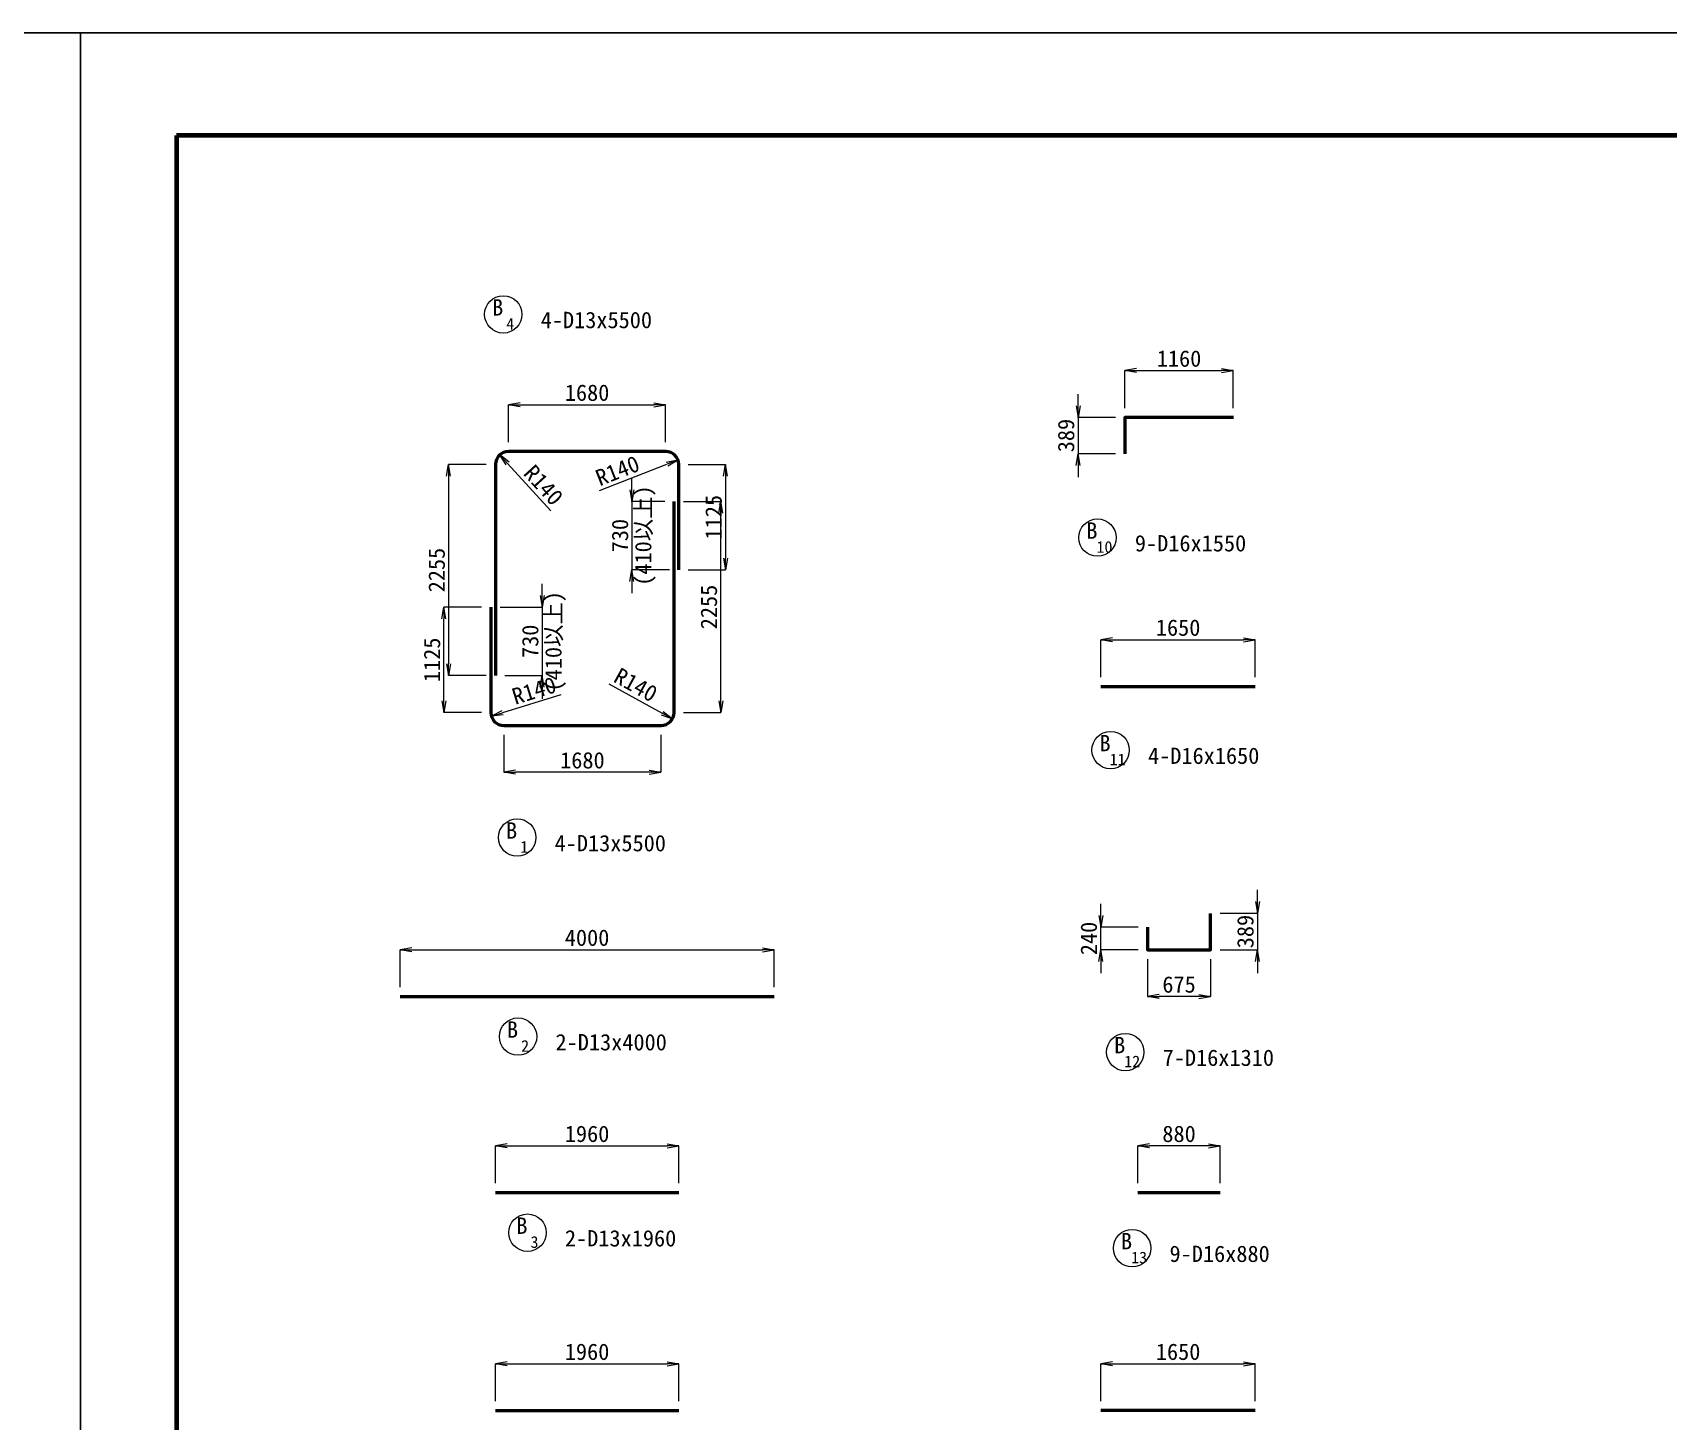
# Model space of a CAD drawing. Header units: millimetres. Extents: x 169470 to 758170, y -17820 to 11880.
# Drawn here: x 547407 to 564894, y -2966 to 11880 of the extents above; entities that cross this region are included whole.
import ezdxf
from ezdxf.enums import TextEntityAlignment as Align

# ---------------------------------------------------------------- set-up
doc = ezdxf.new("R2010")
doc.units = ezdxf.units.MM
doc.header["$LTSCALE"] = 50
doc.header["$PDSIZE"] = 300
doc.layers.get('Defpoints').update_dxf_attribs({"color": 151})
for name, color, linetype, lineweight in [('D-STR', 1, 'Continuous', 50), ('D-STR-DIM', 7, 'Continuous', 13), ('D-STR-TXT', 7, 'Continuous', 13), ('D-TTL', 2, 'Continuous', 140)]:
    doc.layers.add(name, color=color, linetype=linetype, lineweight=lineweight)
doc.styles.add('MS ゴシック', font='MS Gothic.ttf')
doc.styles.add('YOKO_GOTHIC', font='MS Gothic.ttf')
doc.dimstyles.new('DIM-50', dxfattribs={"dimscale": 50, "dimtxt": 3.5, "dimasz": 2.5, "dimexe": 0, "dimexo": 2, "dimgap": 0.8, "dimtad": 1, "dimdec": 0, "dimzin": 1, "dimdsep": 46, "dimtxsty": 'MS ゴシック', "dimblk": 'OPEN', "dimcen": 0.1, "dimclrd": 256, "dimclre": 256, "dimclrt": 256, "dimaunit": 1, "dimadec": 3, "dimazin": 0, "dimtfac": 1, "dimtdec": 0, "dimtix": 1, "dimtmove": 2, "dimatfit": 3, "dimldrblk": 'OPEN', "dimfxl": 1, "dimlwd": -1, "dimlwe": -1, "dimarcsym": 2})

# ---------------------------------------------------------------- blocks, each defined once
blk = doc.blocks.new('_Open')
at = {"color": 0, "linetype": 'ByBlock', "lineweight": -2}
for p, q in [((-1, 0.17), (0, 0)), ((-1, -0.17), (0, 0)), ((0, 0), (-1, 0))]:
    blk.add_line(p, q, dxfattribs=at)
blk = doc.blocks.new('*D2026')
at = {"layer": 'D-STR-DIM', "ltscale": 1500, "transparency": 16777216}
for p, q in [((552494, 7503), (552494, 7903)), ((552619, 7903), (554049, 7903)), ((554174, 7503), (554174, 7903))]:
    blk.add_line(p, q, dxfattribs=at)
at = {"layer": 'Defpoints', "color": 0, "ltscale": 1500, "transparency": 16777216}
for p in [(554174, 7903), (552494, 7403), (554174, 7403)]:
    blk.add_point(p, dxfattribs=at)
at = {"layer": 'D-STR-DIM', "ltscale": 1500, "transparency": 16777216, "xscale": 125, "yscale": 125, "zscale": 125, "rotation": 180}
blk.add_blockref('_Open', (552494, 7903), dxfattribs=at)
at = {"layer": 'D-STR-DIM', "ltscale": 1500, "transparency": 16777216, "xscale": 125, "yscale": 125, "zscale": 125}
blk.add_blockref('_Open', (554174, 7903), dxfattribs=at)
at = {"layer": 'D-STR-DIM', "ltscale": 1500, "transparency": 16777216, "insert": (553334, 8030), "char_height": 175, "attachment_point": 5, "style": 'MS ゴシック'}
blk.add_mtext('1680', dxfattribs=at)
blk = doc.blocks.new('*D2027')
at = {"layer": 'D-STR-DIM', "ltscale": 1500, "transparency": 16777216}
for p, q in [((552254, 7263), (551854, 7263)), ((551854, 7138), (551854, 5133)), ((552254, 5008), (551854, 5008))]:
    blk.add_line(p, q, dxfattribs=at)
at = {"layer": 'Defpoints', "color": 0, "ltscale": 1500, "transparency": 16777216}
for p in [(552354, 7263), (551854, 5008), (552354, 5008)]:
    blk.add_point(p, dxfattribs=at)
at = {"layer": 'D-STR-DIM', "ltscale": 1500, "transparency": 16777216, "xscale": 125, "yscale": 125, "zscale": 125}
for p, rotation in [((551854, 7263), 90), ((551854, 5008), 270)]:
    blk.add_blockref('_Open', p, dxfattribs=dict(at, rotation=rotation))
at = {"layer": 'D-STR-DIM', "ltscale": 1500, "transparency": 16777216, "insert": (551727, 6135), "char_height": 175, "attachment_point": 5, "rotation": 90, "style": 'MS ゴシック'}
blk.add_mtext('2255', dxfattribs=at)
blk = doc.blocks.new('*D2028')
at = {"layer": 'D-STR-DIM', "ltscale": 1500, "transparency": 16777216}
for p, q in [((554414, 7263), (554814, 7263)), ((554814, 7138), (554814, 6263)), ((554414, 6138), (554814, 6138))]:
    blk.add_line(p, q, dxfattribs=at)
at = {"layer": 'Defpoints', "color": 0, "ltscale": 1500, "transparency": 16777216}
for p in [(554314, 7263), (554314, 6138), (554814, 6138)]:
    blk.add_point(p, dxfattribs=at)
at = {"layer": 'D-STR-DIM', "ltscale": 1500, "transparency": 16777216, "xscale": 125, "yscale": 125, "zscale": 125}
for p, rotation in [((554814, 7263), 90), ((554814, 6138), 270)]:
    blk.add_blockref('_Open', p, dxfattribs=dict(at, rotation=rotation))
at = {"layer": 'D-STR-DIM', "ltscale": 1500, "transparency": 16777216, "insert": (554687, 6700), "char_height": 175, "attachment_point": 5, "rotation": 90, "style": 'MS ゴシック'}
blk.add_mtext('1125', dxfattribs=at)
blk = doc.blocks.new('*D2031')
at = {"layer": 'D-STR-DIM', "ltscale": 1500, "transparency": 16777216}
for p, q in [((552854, 5863), (552854, 5988)), ((552404, 5738), (552854, 5738)), ((552854, 5738), (552854, 5008)), ((552454, 5008), (552854, 5008)), ((552854, 4883), (552854, 4758))]:
    blk.add_line(p, q, dxfattribs=at)
at = {"layer": 'Defpoints', "color": 0, "ltscale": 1500, "transparency": 16777216}
for p in [(552304, 5738), (552354, 5008), (552854, 5008)]:
    blk.add_point(p, dxfattribs=at)
at = {"layer": 'D-STR-DIM', "ltscale": 1500, "transparency": 16777216, "xscale": 125, "yscale": 125, "zscale": 125}
for p, rotation in [((552854, 5738), 270), ((552854, 5008), 90)]:
    blk.add_blockref('_Open', p, dxfattribs=dict(at, rotation=rotation))
at = {"layer": 'D-STR-DIM', "ltscale": 1500, "transparency": 16777216, "char_height": 175, "attachment_point": 5, "rotation": 90, "style": 'MS ゴシック'}
for s, insert in [('{\\A1;\\C7;(410以上)}', (552997, 5373)), ('730', (552727, 5373))]:
    blk.add_mtext(s, dxfattribs=dict(at, insert=insert))
blk = doc.blocks.new('*D2032')
at = {"layer": 'D-STR-DIM', "ltscale": 1500, "transparency": 16777216}
for p, q in [((553814, 6993), (553814, 7118)), ((554164, 6868), (553814, 6868)), ((553814, 6868), (553814, 6138)), ((554214, 6138), (553814, 6138)), ((553814, 6013), (553814, 5888))]:
    blk.add_line(p, q, dxfattribs=at)
at = {"layer": 'Defpoints', "color": 0, "ltscale": 1500, "transparency": 16777216}
for p in [(554264, 6868), (553814, 6138), (554314, 6138)]:
    blk.add_point(p, dxfattribs=at)
at = {"layer": 'D-STR-DIM', "ltscale": 1500, "transparency": 16777216, "xscale": 125, "yscale": 125, "zscale": 125}
for p, rotation in [((553814, 6868), 270), ((553814, 6138), 90)]:
    blk.add_blockref('_Open', p, dxfattribs=dict(at, rotation=rotation))
at = {"layer": 'D-STR-DIM', "ltscale": 1500, "transparency": 16777216, "char_height": 175, "attachment_point": 5, "rotation": 90, "style": 'MS ゴシック'}
for s, insert in [('(410{\\A1;\\C7;以上})', (553957, 6503)), ('730', (553687, 6503))]:
    blk.add_mtext(s, dxfattribs=dict(at, insert=insert))
blk = doc.blocks.new('*D2033')
at = {"layer": 'D-STR-DIM', "ltscale": 1500, "transparency": 16777216}
for p, q in [((554364, 6868), (554764, 6868)), ((554764, 4738), (554764, 6743)), ((554364, 4613), (554764, 4613))]:
    blk.add_line(p, q, dxfattribs=at)
at = {"layer": 'Defpoints', "color": 0, "ltscale": 1500, "transparency": 16777216}
for p in [(554264, 6868), (554764, 6868), (554264, 4613)]:
    blk.add_point(p, dxfattribs=at)
at = {"layer": 'D-STR-DIM', "ltscale": 1500, "transparency": 16777216, "xscale": 125, "yscale": 125, "zscale": 125}
for p, rotation in [((554764, 6868), 90), ((554764, 4613), 270)]:
    blk.add_blockref('_Open', p, dxfattribs=dict(at, rotation=rotation))
at = {"layer": 'D-STR-DIM', "ltscale": 1500, "transparency": 16777216, "insert": (554637, 5740), "char_height": 175, "attachment_point": 5, "rotation": 90, "style": 'MS ゴシック'}
blk.add_mtext('2255', dxfattribs=at)
blk = doc.blocks.new('*D2034')
at = {"layer": 'D-STR-DIM', "ltscale": 1500, "transparency": 16777216}
for p, q in [((552444, 4373), (552444, 3973)), ((554124, 4373), (554124, 3973)), ((553999, 3973), (552569, 3973))]:
    blk.add_line(p, q, dxfattribs=at)
at = {"layer": 'Defpoints', "color": 0, "ltscale": 1500, "transparency": 16777216}
for p in [(552444, 4473), (554124, 4473), (552444, 3973)]:
    blk.add_point(p, dxfattribs=at)
at = {"layer": 'D-STR-DIM', "ltscale": 1500, "transparency": 16777216, "xscale": 125, "yscale": 125, "zscale": 125, "rotation": 180}
blk.add_blockref('_Open', (552444, 3973), dxfattribs=at)
at = {"layer": 'D-STR-DIM', "ltscale": 1500, "transparency": 16777216, "xscale": 125, "yscale": 125, "zscale": 125}
blk.add_blockref('_Open', (554124, 3973), dxfattribs=at)
at = {"layer": 'D-STR-DIM', "ltscale": 1500, "transparency": 16777216, "insert": (553284, 4100), "char_height": 175, "attachment_point": 5, "style": 'MS ゴシック'}
blk.add_mtext('1680', dxfattribs=at)
blk = doc.blocks.new('*D2035')
at = {"layer": 'D-STR-DIM', "ltscale": 1500, "transparency": 16777216}
for p, q in [((552204, 5738), (551804, 5738)), ((551804, 4738), (551804, 5613)), ((552204, 4613), (551804, 4613))]:
    blk.add_line(p, q, dxfattribs=at)
at = {"layer": 'Defpoints', "color": 0, "ltscale": 1500, "transparency": 16777216}
for p in [(551804, 5738), (552304, 5738), (552304, 4613)]:
    blk.add_point(p, dxfattribs=at)
at = {"layer": 'D-STR-DIM', "ltscale": 1500, "transparency": 16777216, "xscale": 125, "yscale": 125, "zscale": 125}
for p, rotation in [((551804, 5738), 90), ((551804, 4613), 270)]:
    blk.add_blockref('_Open', p, dxfattribs=dict(at, rotation=rotation))
at = {"layer": 'D-STR-DIM', "ltscale": 1500, "transparency": 16777216, "insert": (551677, 5175), "char_height": 175, "attachment_point": 5, "rotation": 90, "style": 'MS ゴシック'}
blk.add_mtext('1125', dxfattribs=at)
blk = doc.blocks.new('*D2010')
at = {"layer": 'D-STR-DIM', "ltscale": 1500, "transparency": 16777216}
for p, q in [((551334, 1676), (551334, 2076)), ((551459, 2076), (555209, 2076)), ((555334, 1676), (555334, 2076))]:
    blk.add_line(p, q, dxfattribs=at)
at = {"layer": 'Defpoints', "color": 0, "ltscale": 1500, "transparency": 16777216}
for p in [(555334, 2076), (551334, 1576), (555334, 1576)]:
    blk.add_point(p, dxfattribs=at)
at = {"layer": 'D-STR-DIM', "ltscale": 1500, "transparency": 16777216, "xscale": 125, "yscale": 125, "zscale": 125, "rotation": 180}
blk.add_blockref('_Open', (551334, 2076), dxfattribs=at)
at = {"layer": 'D-STR-DIM', "ltscale": 1500, "transparency": 16777216, "xscale": 125, "yscale": 125, "zscale": 125}
blk.add_blockref('_Open', (555334, 2076), dxfattribs=at)
at = {"layer": 'D-STR-DIM', "ltscale": 1500, "transparency": 16777216, "insert": (553334, 2203), "char_height": 175, "attachment_point": 5, "style": 'MS ゴシック'}
blk.add_mtext('4000', dxfattribs=at)
blk = doc.blocks.new('*D2011')
at = {"layer": 'D-STR-DIM', "ltscale": 1500, "transparency": 16777216}
for p, q in [((552354, -2752), (552354, -2352)), ((552479, -2352), (554189, -2352)), ((554314, -2752), (554314, -2352))]:
    blk.add_line(p, q, dxfattribs=at)
at = {"layer": 'Defpoints', "color": 0, "ltscale": 1500, "transparency": 16777216}
for p in [(554314, -2352), (552354, -2852), (554314, -2852)]:
    blk.add_point(p, dxfattribs=at)
at = {"layer": 'D-STR-DIM', "ltscale": 1500, "transparency": 16777216, "xscale": 125, "yscale": 125, "zscale": 125, "rotation": 180}
blk.add_blockref('_Open', (552354, -2352), dxfattribs=at)
at = {"layer": 'D-STR-DIM', "ltscale": 1500, "transparency": 16777216, "xscale": 125, "yscale": 125, "zscale": 125}
blk.add_blockref('_Open', (554314, -2352), dxfattribs=at)
at = {"layer": 'D-STR-DIM', "ltscale": 1500, "transparency": 16777216, "insert": (553334, -2224), "char_height": 175, "attachment_point": 5, "style": 'MS ゴシック'}
blk.add_mtext('1960', dxfattribs=at)
blk = doc.blocks.new('*D2012')
at = {"layer": 'D-STR-DIM', "ltscale": 1500, "transparency": 16777216}
for p, q in [((552354, -421), (552354, -21)), ((552479, -21), (554189, -21)), ((554314, -421), (554314, -21))]:
    blk.add_line(p, q, dxfattribs=at)
at = {"layer": 'Defpoints', "color": 0, "ltscale": 1500, "transparency": 16777216}
for p in [(554314, -21), (552354, -521), (554314, -521)]:
    blk.add_point(p, dxfattribs=at)
at = {"layer": 'D-STR-DIM', "ltscale": 1500, "transparency": 16777216, "xscale": 125, "yscale": 125, "zscale": 125, "rotation": 180}
blk.add_blockref('_Open', (552354, -21), dxfattribs=at)
at = {"layer": 'D-STR-DIM', "ltscale": 1500, "transparency": 16777216, "xscale": 125, "yscale": 125, "zscale": 125}
blk.add_blockref('_Open', (554314, -21), dxfattribs=at)
at = {"layer": 'D-STR-DIM', "ltscale": 1500, "transparency": 16777216, "insert": (553334, 106), "char_height": 175, "attachment_point": 5, "style": 'MS ゴシック'}
blk.add_mtext('1960', dxfattribs=at)
blk = doc.blocks.new('*D2018')
at = {"layer": 'D-STR-DIM', "ltscale": 1500, "transparency": 16777216}
for p, q in [((559083, 7867), (559083, 8267)), ((559208, 8267), (560118, 8267)), ((560243, 7867), (560243, 8267))]:
    blk.add_line(p, q, dxfattribs=at)
at = {"layer": 'Defpoints', "color": 0, "ltscale": 1500, "transparency": 16777216}
for p in [(560243, 8267), (559083, 7767), (560243, 7767)]:
    blk.add_point(p, dxfattribs=at)
at = {"layer": 'D-STR-DIM', "ltscale": 1500, "transparency": 16777216, "xscale": 125, "yscale": 125, "zscale": 125, "rotation": 180}
blk.add_blockref('_Open', (559083, 8267), dxfattribs=at)
at = {"layer": 'D-STR-DIM', "ltscale": 1500, "transparency": 16777216, "xscale": 125, "yscale": 125, "zscale": 125}
blk.add_blockref('_Open', (560243, 8267), dxfattribs=at)
at = {"layer": 'D-STR-DIM', "ltscale": 1500, "transparency": 16777216, "insert": (559663, 8395), "char_height": 175, "attachment_point": 5, "style": 'MS ゴシック'}
blk.add_mtext('1160', dxfattribs=at)
blk = doc.blocks.new('*D2019')
at = {"layer": 'D-STR-DIM', "ltscale": 1500, "transparency": 16777216}
for p, q in [((558583, 7892), (558583, 8017)), ((558983, 7767), (558583, 7767)), ((558583, 7767), (558583, 7378)), ((558983, 7378), (558583, 7378)), ((558583, 7253), (558583, 7128))]:
    blk.add_line(p, q, dxfattribs=at)
at = {"layer": 'Defpoints', "color": 0, "ltscale": 1500, "transparency": 16777216}
for p in [(559083, 7767), (558583, 7378), (559083, 7378)]:
    blk.add_point(p, dxfattribs=at)
at = {"layer": 'D-STR-DIM', "ltscale": 1500, "transparency": 16777216, "xscale": 125, "yscale": 125, "zscale": 125}
for p, rotation in [((558583, 7767), 270), ((558583, 7378), 90)]:
    blk.add_blockref('_Open', p, dxfattribs=dict(at, rotation=rotation))
at = {"layer": 'D-STR-DIM', "ltscale": 1500, "transparency": 16777216, "insert": (558456, 7573), "char_height": 175, "attachment_point": 5, "rotation": 90, "style": 'MS ゴシック'}
blk.add_mtext('389', dxfattribs=at)
blk = doc.blocks.new('*D2020')
at = {"layer": 'D-STR-DIM', "ltscale": 1500, "transparency": 16777216}
for p, q in [((559326, 1976), (559326, 1576)), ((560001, 1976), (560001, 1576)), ((559876, 1576), (559451, 1576))]:
    blk.add_line(p, q, dxfattribs=at)
at = {"layer": 'Defpoints', "color": 0, "ltscale": 1500, "transparency": 16777216}
for p in [(559326, 2076), (560001, 2076), (559326, 1576)]:
    blk.add_point(p, dxfattribs=at)
at = {"layer": 'D-STR-DIM', "ltscale": 1500, "transparency": 16777216, "xscale": 125, "yscale": 125, "zscale": 125, "rotation": 180}
blk.add_blockref('_Open', (559326, 1576), dxfattribs=at)
at = {"layer": 'D-STR-DIM', "ltscale": 1500, "transparency": 16777216, "xscale": 125, "yscale": 125, "zscale": 125}
blk.add_blockref('_Open', (560001, 1576), dxfattribs=at)
at = {"layer": 'D-STR-DIM', "ltscale": 1500, "transparency": 16777216, "insert": (559663, 1703), "char_height": 175, "attachment_point": 5, "style": 'MS ゴシック'}
blk.add_mtext('675', dxfattribs=at)
blk = doc.blocks.new('*D2021')
at = {"layer": 'D-STR-DIM', "ltscale": 1500, "transparency": 16777216}
for p, q in [((560501, 2590), (560501, 2715)), ((560101, 2465), (560501, 2465)), ((560501, 2465), (560501, 2076)), ((560101, 2076), (560501, 2076)), ((560501, 1951), (560501, 1826))]:
    blk.add_line(p, q, dxfattribs=at)
at = {"layer": 'Defpoints', "color": 0, "ltscale": 1500, "transparency": 16777216}
for p in [(560001, 2465), (560001, 2076), (560501, 2076)]:
    blk.add_point(p, dxfattribs=at)
at = {"layer": 'D-STR-DIM', "ltscale": 1500, "transparency": 16777216, "xscale": 125, "yscale": 125, "zscale": 125}
for p, rotation in [((560501, 2465), 270), ((560501, 2076), 90)]:
    blk.add_blockref('_Open', p, dxfattribs=dict(at, rotation=rotation))
at = {"layer": 'D-STR-DIM', "ltscale": 1500, "transparency": 16777216, "insert": (560373, 2270), "char_height": 175, "attachment_point": 5, "rotation": 90, "style": 'MS ゴシック'}
blk.add_mtext('389', dxfattribs=at)
blk = doc.blocks.new('*D2022')
at = {"layer": 'D-STR-DIM', "ltscale": 1500, "transparency": 16777216}
for p, q in [((558826, 2441), (558826, 2566)), ((559226, 2316), (558826, 2316)), ((558826, 2076), (558826, 2316)), ((559226, 2076), (558826, 2076)), ((558826, 1951), (558826, 1826))]:
    blk.add_line(p, q, dxfattribs=at)
at = {"layer": 'Defpoints', "color": 0, "ltscale": 1500, "transparency": 16777216}
for p in [(558826, 2316), (559326, 2316), (559326, 2076)]:
    blk.add_point(p, dxfattribs=at)
at = {"layer": 'D-STR-DIM', "ltscale": 1500, "transparency": 16777216, "xscale": 125, "yscale": 125, "zscale": 125}
for p, rotation in [((558826, 2316), 270), ((558826, 2076), 90)]:
    blk.add_blockref('_Open', p, dxfattribs=dict(at, rotation=rotation))
at = {"layer": 'D-STR-DIM', "ltscale": 1500, "transparency": 16777216, "insert": (558699, 2196), "char_height": 175, "attachment_point": 5, "rotation": 90, "style": 'MS ゴシック'}
blk.add_mtext('240', dxfattribs=at)
blk = doc.blocks.new('*D2023')
at = {"layer": 'D-STR-DIM', "ltscale": 1500, "transparency": 16777216}
for p, q in [((558828, 4990), (558828, 5390)), ((558953, 5390), (560353, 5390)), ((560478, 4990), (560478, 5390))]:
    blk.add_line(p, q, dxfattribs=at)
at = {"layer": 'Defpoints', "color": 0, "ltscale": 1500, "transparency": 16777216}
for p in [(560478, 5390), (558828, 4890), (560478, 4890)]:
    blk.add_point(p, dxfattribs=at)
at = {"layer": 'D-STR-DIM', "ltscale": 1500, "transparency": 16777216, "xscale": 125, "yscale": 125, "zscale": 125, "rotation": 180}
blk.add_blockref('_Open', (558828, 5390), dxfattribs=at)
at = {"layer": 'D-STR-DIM', "ltscale": 1500, "transparency": 16777216, "xscale": 125, "yscale": 125, "zscale": 125}
blk.add_blockref('_Open', (560478, 5390), dxfattribs=at)
at = {"layer": 'D-STR-DIM', "ltscale": 1500, "transparency": 16777216, "insert": (559653, 5518), "char_height": 175, "attachment_point": 5, "style": 'MS ゴシック'}
blk.add_mtext('1650', dxfattribs=at)
blk = doc.blocks.new('*D2024')
at = {"layer": 'D-STR-DIM', "ltscale": 1500, "transparency": 16777216}
for p, q in [((559223, -421), (559223, -21)), ((559978, -21), (559348, -21)), ((560103, -421), (560103, -21))]:
    blk.add_line(p, q, dxfattribs=at)
at = {"layer": 'Defpoints', "color": 0, "ltscale": 1500, "transparency": 16777216}
for p in [(559223, -21), (559223, -521), (560103, -521)]:
    blk.add_point(p, dxfattribs=at)
at = {"layer": 'D-STR-DIM', "ltscale": 1500, "transparency": 16777216, "xscale": 125, "yscale": 125, "zscale": 125, "rotation": 180}
blk.add_blockref('_Open', (559223, -21), dxfattribs=at)
at = {"layer": 'D-STR-DIM', "ltscale": 1500, "transparency": 16777216, "xscale": 125, "yscale": 125, "zscale": 125}
blk.add_blockref('_Open', (560103, -21), dxfattribs=at)
at = {"layer": 'D-STR-DIM', "ltscale": 1500, "transparency": 16777216, "insert": (559663, 106), "char_height": 175, "attachment_point": 5, "style": 'MS ゴシック'}
blk.add_mtext('880', dxfattribs=at)
blk = doc.blocks.new('*D2025')
at = {"layer": 'D-STR-DIM', "ltscale": 1500, "transparency": 16777216}
for p, q in [((558828, -2752), (558828, -2352)), ((558953, -2352), (560353, -2352)), ((560478, -2752), (560478, -2352))]:
    blk.add_line(p, q, dxfattribs=at)
at = {"layer": 'Defpoints', "color": 0, "ltscale": 1500, "transparency": 16777216}
for p in [(560478, -2352), (558828, -2852), (560478, -2852)]:
    blk.add_point(p, dxfattribs=at)
at = {"layer": 'D-STR-DIM', "ltscale": 1500, "transparency": 16777216, "xscale": 125, "yscale": 125, "zscale": 125, "rotation": 180}
blk.add_blockref('_Open', (558828, -2352), dxfattribs=at)
at = {"layer": 'D-STR-DIM', "ltscale": 1500, "transparency": 16777216, "xscale": 125, "yscale": 125, "zscale": 125}
blk.add_blockref('_Open', (560478, -2352), dxfattribs=at)
at = {"layer": 'D-STR-DIM', "ltscale": 1500, "transparency": 16777216, "insert": (559653, -2224), "char_height": 175, "attachment_point": 5, "style": 'MS ゴシック'}
blk.add_mtext('1650', dxfattribs=at)
blk = doc.blocks.new('*D1651')
at = {"layer": 'D-STR-DIM', "transparency": 16777216}
blk.add_line((553052, 4800), (552430, 4608), dxfattribs=at)
at = {"layer": 'Defpoints', "color": 0, "transparency": 16777216}
for p in [(552444, 4613), (552578, 4654)]:
    blk.add_point(p, dxfattribs=at)
at = {"layer": 'D-STR-DIM', "transparency": 16777216, "xscale": 125, "yscale": 125, "zscale": 125, "rotation": 197.1155266243078}
blk.add_blockref('_Open', (552311, 4572), dxfattribs=at)
at = {"layer": 'D-STR-DIM', "transparency": 16777216, "insert": (552768, 4846), "char_height": 175, "attachment_point": 5, "rotation": 17.1155, "style": 'MS ゴシック'}
blk.add_mtext('R140', dxfattribs=at)
blk = doc.blocks.new('*D1652')
at = {"layer": 'D-STR-DIM', "transparency": 16777216}
blk.add_line((553568, 4919), (554138, 4606), dxfattribs=at)
at = {"layer": 'Defpoints', "color": 0, "transparency": 16777216}
for p in [(554002, 4680), (554124, 4613)]:
    blk.add_point(p, dxfattribs=at)
at = {"layer": 'D-STR-DIM', "transparency": 16777216, "xscale": 125, "yscale": 125, "zscale": 125, "rotation": 331.154516610044}
blk.add_blockref('_Open', (554247, 4545), dxfattribs=at)
at = {"layer": 'D-STR-DIM', "transparency": 16777216, "insert": (553855, 4907), "char_height": 175, "attachment_point": 5, "rotation": 331.1545, "style": 'MS ゴシック'}
blk.add_mtext('R140', dxfattribs=at)
blk = doc.blocks.new('*D651')
at = {"layer": 'D-STR-DIM', "transparency": 16777216}
blk.add_line((552948, 6767), (552484, 7274), dxfattribs=at)
at = {"layer": 'Defpoints', "color": 0, "transparency": 16777216}
for p in [(552494, 7263), (552589, 7160)]:
    blk.add_point(p, dxfattribs=at)
at = {"layer": 'D-STR-DIM', "transparency": 16777216, "xscale": 125, "yscale": 125, "zscale": 125, "rotation": 132.4730076598215}
blk.add_blockref('_Open', (552400, 7366), dxfattribs=at)
at = {"layer": 'D-STR-DIM', "transparency": 16777216, "insert": (552868, 7043), "char_height": 175, "attachment_point": 5, "rotation": 312.473, "style": 'MS ゴシック'}
blk.add_mtext('R140', dxfattribs=at)
blk = doc.blocks.new('*D652')
at = {"layer": 'D-STR-DIM', "transparency": 16777216}
blk.add_line((553467, 6984), (554188, 7268), dxfattribs=at)
at = {"layer": 'Defpoints', "color": 0, "transparency": 16777216}
for p in [(554044, 7212), (554174, 7263)]:
    blk.add_point(p, dxfattribs=at)
at = {"layer": 'D-STR-DIM', "transparency": 16777216, "xscale": 125, "yscale": 125, "zscale": 125, "rotation": 21.47018270491932}
blk.add_blockref('_Open', (554305, 7314), dxfattribs=at)
at = {"layer": 'D-STR-DIM', "transparency": 16777216, "insert": (553660, 7197), "char_height": 175, "attachment_point": 5, "rotation": 21.4702, "style": 'MS ゴシック'}
blk.add_mtext('R140', dxfattribs=at)

msp = doc.modelspace()

# ---------------------------------------------------------------- linework, layer by layer
at = {"layer": 'D-STR'}
for p, q in [((558828.49, 4890.28), (560478.49, 4890.28)), ((551334.41, 1575.55), (555334.41, 1575.55)), ((552354.41, -521.05), (554314.41, -521.05)), ((559223.49, -521.05), (560103.49, -521.05)), ((552354.41, -2851.84), (554314.41, -2851.84)), ((560478.49, -2851.84), (558828.49, -2851.84))]:
    msp.add_line(p, q, dxfattribs=at)
for points in [[(560243.49, 7767.04), (559083.49, 7767.04), (559083.49, 7378.04)], [(559326.24, 2315.55), (559326.24, 2075.55), (560000.74, 2075.55), (560000.74, 2464.55)]]:
    msp.add_lwpolyline(points, dxfattribs=at)
for points in [[(554314.41, 6137.76), (554314.41, 7262.76, 0.41421356), (554174.41, 7402.76), (552494.41, 7402.76, 0.41421356), (552354.41, 7262.76), (552354.41, 5007.76)], [(552304.41, 5737.76), (552304.41, 4612.76, 0.41421356), (552444.41, 4472.76), (554124.41, 4472.76, 0.41421356), (554264.41, 4612.76), (554264.41, 6867.76)]]:
    msp.add_lwpolyline(points, format="xyb", dxfattribs=at)
at = {"layer": 'D-STR-TXT'}
for centre in [(552438.09, 8868.45), (558790.83, 6481.68), (558931.13, 4209.77), (552586.85, 3275.17), (552596.45, 1146.89), (559087.76, 980.98), (552697.07, -949.71), (559161.24, -1115.22)]:
    msp.add_circle(centre, 200, dxfattribs=at)
at = {"layer": 'D-TTL'}
msp.add_lwpolyline([(548944.53, 10780), (548944.53, -16720), (588944.53, -16720), (588944.53, 10780)], close=True, dxfattribs=at)
at = {"layer": 'Defpoints', "color": 1}
for points in [[(505869.53, 11880), (505869.53, -17820), (547919.53, -17820), (547919.53, 11880)], [(547919.53, 11880), (547919.53, -17820), (589969.53, -17820), (589969.53, 11880)]]:
    msp.add_lwpolyline(points, close=True, dxfattribs=at)

# ---------------------------------------------------------------- texts
at = {"layer": 'D-STR-TXT', "style": 'YOKO_GOTHIC'}
for s, height, p in [('B ', 175, (552438.09, 8943.45)), ('4', 125, (552513.09, 8768.45)), ('B ', 175, (558790.83, 6556.68)), ('10', 125, (558865.83, 6381.68)), ('B ', 175, (558931.13, 4284.77)), ('11', 125, (559006.13, 4109.77)), ('B ', 175, (552586.85, 3350.17)), ('1', 125, (552661.85, 3175.17)), ('B ', 175, (552596.45, 1221.89)), ('2', 125, (552671.45, 1046.89)), ('B ', 175, (559087.76, 1055.98)), ('12', 125, (559162.76, 880.98)), ('B ', 175, (552697.07, -874.71)), ('3', 125, (552772.07, -1049.71)), ('B ', 175, (559161.24, -1040.22)), ('13', 125, (559236.24, -1215.22))]:
    msp.add_text(s, height=height, dxfattribs=at).set_placement(p, align=Align.MIDDLE_CENTER)
for s, p in [('4-D13x5500', (552838.09, 8668.45)), ('9-D16x1550', (559190.83, 6281.68)), ('4-D16x1650', (559331.13, 4009.77)), ('4-D13x5500', (552986.85, 3075.17)), ('2-D13x4000', (552996.45, 946.89)), ('7-D16x1310', (559487.76, 780.98)), ('2-D13x1960', (553097.07, -1149.71)), ('9-D16x880', (559561.24, -1315.22))]:
    msp.add_text(s, height=175, dxfattribs=at).set_placement(p, align=Align.BOTTOM_LEFT)

# ---------------------------------------------------------------- dimensions: what is measured, and where the dimension line sits
at = {"layer": 'D-STR-DIM', "ltscale": 1500}
for base, p1, p2, picture, middle in [((560243.49, 8267.04), (559083.49, 7767.04), (560243.49, 7767.04), '*D2018', (559663.49, 8394.54)), ((554174.41, 7902.76), (552494.41, 7402.76), (554174.41, 7402.76), '*D2026', (553334.41, 8030.26)), ((560478.49, 5390.28), (558828.49, 4890.28), (560478.49, 4890.28), '*D2023', (559653.49, 5517.78)), ((552444.41, 3972.76), (554124.41, 4472.76), (552444.41, 4472.76), '*D2034', (553284.41, 4100.26)), ((555334.41, 2075.55), (551334.41, 1575.55), (555334.41, 1575.55), '*D2010', (553334.41, 2203.05)), ((559326.23506058, 1575.55202135), (560000.73506058, 2075.55202135), (559326.23506058, 2075.55202135), '*D2020', (559663.48506058, 1703.05202135)), ((554314.41, -21.05), (552354.41, -521.05), (554314.41, -521.05), '*D2012', (553334.41, 106.45)), ((559223.49, -21.05), (560103.49, -521.05), (559223.49, -521.05), '*D2024', (559663.49, 106.45)), ((554314.41, -2351.84), (552354.41, -2851.84), (554314.41, -2851.84), '*D2011', (553334.41, -2224.34)), ((560478.49, -2351.84), (558828.49, -2851.84), (560478.49, -2851.84), '*D2025', (559653.49, -2224.34))]:
    dim = msp.add_linear_dim(base=base, p1=p1, p2=p2, dimstyle='DIM-50', dxfattribs=at)
    dim.commit()
    dim.dimension.update_dxf_attribs({"geometry": picture, "text_midpoint": middle})
for base, p1, p2, picture, middle in [((558583.49, 7378.04), (559083.49, 7767.04), (559083.49, 7378.04), '*D2019', (558455.99, 7572.54)), ((551854.41, 5007.76), (552354.41, 7262.76), (552354.41, 5007.76), '*D2027', (551726.91, 6135.26)), ((554814.41, 6137.76), (554314.41, 7262.76), (554314.41, 6137.76), '*D2028', (554686.91, 6700.26)), ((554764.41, 6867.76), (554264.41, 4612.76), (554264.41, 6867.76), '*D2033', (554636.91, 5740.26)), ((551804.41, 5737.76), (552304.41, 4612.76), (552304.41, 5737.76), '*D2035', (551676.91, 5175.26)), ((560500.74, 2075.55), (560000.74, 2464.55), (560000.74, 2075.55), '*D2021', (560373.24, 2270.05)), ((558826.24, 2315.55), (559326.24, 2075.55), (559326.24, 2315.55), '*D2022', (558698.74, 2195.55))]:
    dim = msp.add_linear_dim(base=base, p1=p1, p2=p2, angle=90, dimstyle='DIM-50', dxfattribs=at)
    dim.commit()
    dim.dimension.update_dxf_attribs({"geometry": picture, "text_midpoint": middle})
at = {"layer": 'D-STR-DIM'}
for center, mpoint, picture, middle in [((552494.41, 7262.76), (552588.94, 7159.5), '*D651', (552774.32, 6957.01)), ((554174.41, 7262.76), (554044.12, 7211.52), '*D652', (553706.62, 7078.78)), ((554124.41, 4612.76), (554001.78, 4680.31), '*D1652', (553793.62, 4794.96)), ((552444.41, 4612.76), (552578.21, 4653.97), '*D1651', (552805.32, 4723.9))]:
    dim = msp.add_radius_dim(center=center, mpoint=mpoint, dimstyle='DIM-50', override={"dimse1": 1, "dimtmove": 0}, dxfattribs=at)
    dim.commit()
    dim.dimension.update_dxf_attribs({"geometry": picture, "text_midpoint": middle, "dimtype": 164})
at = {"layer": 'D-STR-DIM', "ltscale": 1500}
for base, p1, p2, text, picture, middle in [((553814.41, 6137.76), (554264.41, 6867.76), (554314.41, 6137.76), '<>\\X(410{\\A1;\\C7;以上})', '*D2032', (553814.41, 6502.76)), ((552854.41, 5007.76), (552304.41, 5737.76), (552354.41, 5007.76), '<>\\X{\\A1;\\C7;(410以上)}', '*D2031', (552854.41, 5372.76))]:
    dim = msp.add_linear_dim(base=base, p1=p1, p2=p2, angle=90, text=text, dimstyle='DIM-50', dxfattribs=at)
    dim.commit()
    dim.dimension.update_dxf_attribs({"geometry": picture, "text_midpoint": middle})

doc.saveas('drawing.dxf')
